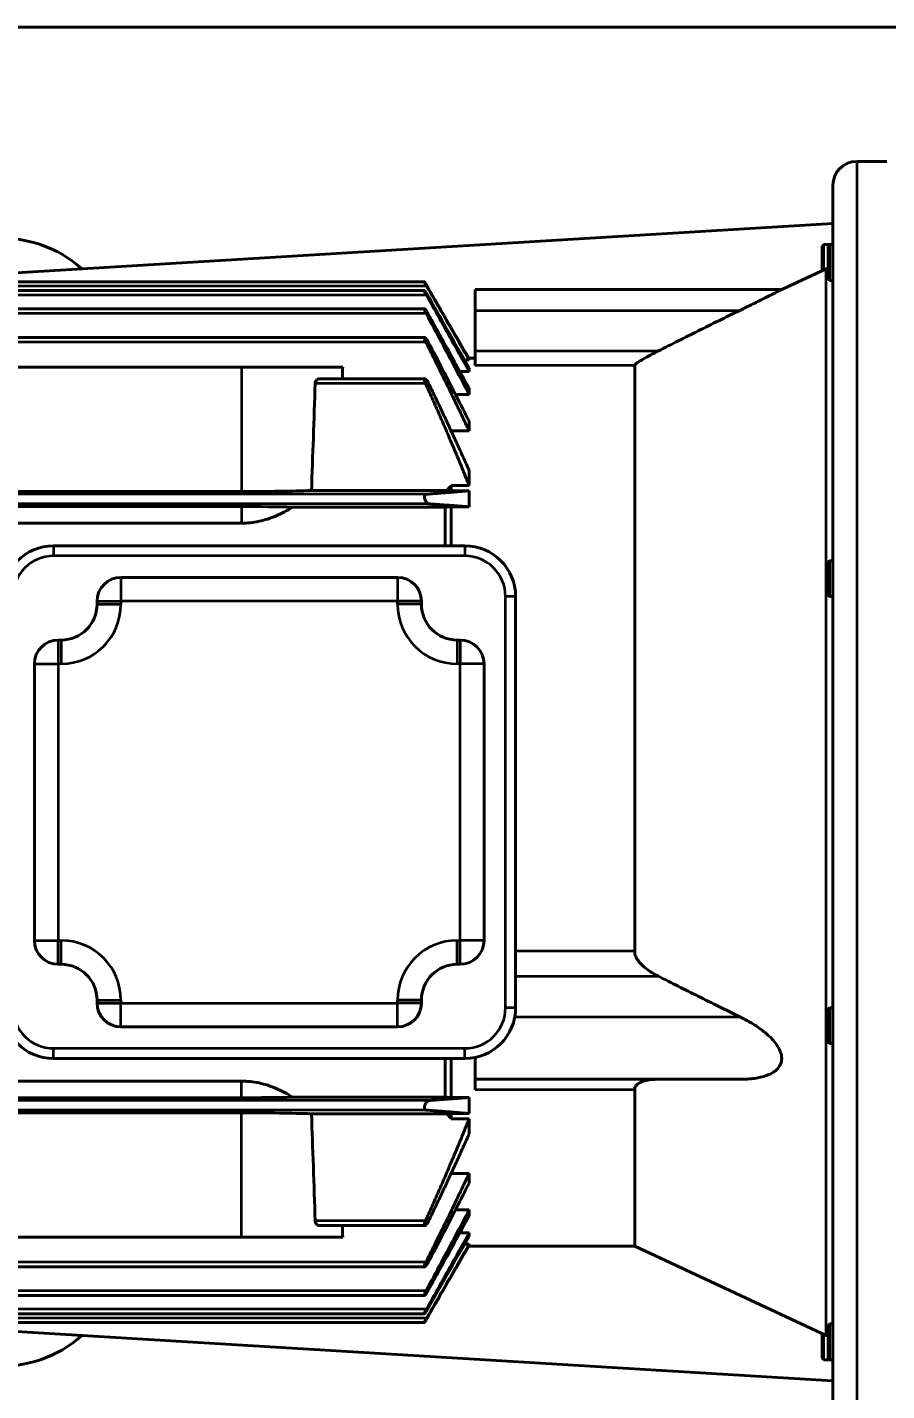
# Model space of a CAD drawing. Header units: millimetres. Extents: x 0 to 11890, y 0 to 8410.
# Drawn here: x 2586.9 to 2731.1, y 5860.9 to 6089.6 of the extents above; entities that cross this region are included whole.
import ezdxf

# ---------------------------------------------------------------- set-up
doc = ezdxf.new("R2010")
doc.units = ezdxf.units.MM
doc.header["$LTSCALE"] = 10
for name, color, linetype, lineweight in [('가시적인 것(ISO)', 3, 'Continuous', 40), ('가시적인 좁은 것(ISO)', 3, 'Continuous', 35), ('치수(ISO)', 2, 'Continuous', 25)]:
    doc.layers.add(name, color=color, linetype=linetype, lineweight=lineweight)
doc.styles.add('치수 텍스트_PSTEK_POSCO', font='isocp.shx')
doc.dimstyles.new('치수_PSTEK_POSCO', dxfattribs={"dimscale": 10, "dimtxt": 3, "dimasz": 2, "dimexe": 2, "dimexo": 2.5, "dimgap": 1, "dimtad": 1, "dimrnd": 1e-08, "dimdsep": 46, "dimtxsty": '치수 텍스트_PSTEK_POSCO', "dimcen": 0.09, "dimdle": 10, "dimclrd": 7, "dimclre": 7, "dimclrt": 2, "dimadec": 1, "dimazin": 2, "dimtfac": 1, "dimtmove": 0, "dimatfit": 3, "dimfxl": 0, "dimtolj": 1, "dimlwd": -1, "dimlwe": -1, "dimarcsym": 0})

# ---------------------------------------------------------------- blocks, each defined once
blk = doc.blocks.new('*D36')
at = {"layer": 'Defpoints', "color": 0}
for p in [(2184.83, 6147.6), (4568.33, 5027.6), (4568.33, 4750.47)]:
    blk.add_point(p, dxfattribs=at)
at = {"layer": '치수(ISO)', "color": 7}
for p, q in [((2184.83, 6097.6), (2184.83, 4710.47)), ((4568.33, 4977.6), (4568.33, 4710.47)), ((2224.83, 4750.47), (4528.33, 4750.47))]:
    blk.add_line(p, q, dxfattribs=at)
for points in [[(2224.83, 4757.14), (2224.83, 4743.8), (2184.83, 4750.47)], [(4528.33, 4757.14), (4528.33, 4743.8), (4568.33, 4750.47)]]:
    blk.add_solid(points, dxfattribs=at)
at = {"layer": '치수(ISO)', "color": 2, "insert": (3269.57, 4800.48), "char_height": 60, "attachment_point": 4, "style": '치수 텍스트_PSTEK_POSCO'}
blk.add_mtext('\\A1;2383.5', dxfattribs=at)
blk = doc.blocks.new('*D38')
at = {"layer": 'Defpoints', "color": 0}
for p in [(1765.95, 6579.6), (2998.83, 6579.6), (2543.83, 5809.6)]:
    blk.add_point(p, dxfattribs=at)
at = {"layer": '치수(ISO)', "color": 7}
for p, q in [((2948.83, 6579.6), (1725.95, 6579.6)), ((1765.95, 5849.6), (1765.95, 6539.6))]:
    blk.add_line(p, q, dxfattribs=at)
for points in [[(1759.28, 6539.6), (1772.61, 6539.6), (1765.95, 6579.6)], [(1759.28, 5849.6), (1772.61, 5849.6), (1765.95, 5809.6)]]:
    blk.add_solid(points, dxfattribs=at)
at = {"layer": '치수(ISO)', "color": 2, "insert": (1715.95, 6140.57), "char_height": 60, "attachment_point": 4, "rotation": 90, "style": '치수 텍스트_PSTEK_POSCO'}
blk.add_mtext('\\A1;770', dxfattribs=at)
blk = doc.blocks.new('*D39')
at = {"layer": 'Defpoints', "color": 0}
for p in [(2406.83, 7439.6), (1606.83, 5027.6), (4228.33, 5027.6)]:
    blk.add_point(p, dxfattribs=at)
at = {"layer": '치수(ISO)', "color": 7}
for p, q in [((2356.83, 7439.6), (1566.83, 7439.6)), ((1606.83, 7399.6), (1606.83, 5067.6)), ((4178.33, 5027.6), (1566.83, 5027.6))]:
    blk.add_line(p, q, dxfattribs=at)
for points in [[(1600.16, 7399.6), (1613.49, 7399.6), (1606.83, 7439.6)], [(1600.16, 5067.6), (1613.49, 5067.6), (1606.83, 5027.6)]]:
    blk.add_solid(points, dxfattribs=at)
at = {"layer": '치수(ISO)', "color": 2, "insert": (1556.82, 6159.03), "char_height": 60, "attachment_point": 4, "rotation": 90, "style": '치수 텍스트_PSTEK_POSCO'}
blk.add_mtext('\\A1;2412', dxfattribs=at)
blk = doc.blocks.new('*D40')
at = {"layer": 'Defpoints', "color": 0}
for p in [(1930.09, 6189.6), (2082.05, 6189.6), (3210.83, 4301.59)]:
    blk.add_point(p, dxfattribs=at)
at = {"layer": '치수(ISO)', "color": 7}
for p, q in [((2032.05, 6189.6), (1890.09, 6189.6)), ((1930.09, 4341.59), (1930.09, 6149.6)), ((3160.83, 4301.59), (1890.09, 4301.59))]:
    blk.add_line(p, q, dxfattribs=at)
for points in [[(1923.42, 6149.6), (1936.76, 6149.6), (1930.09, 6189.6)], [(1923.42, 4341.59), (1936.76, 4341.59), (1930.09, 4301.59)]]:
    blk.add_solid(points, dxfattribs=at)
at = {"layer": '치수(ISO)', "color": 2, "insert": (1880.09, 5131.59), "char_height": 60, "attachment_point": 4, "rotation": 90, "style": '치수 텍스트_PSTEK_POSCO'}
blk.add_mtext('\\A1;1888.01', dxfattribs=at)

msp = doc.modelspace()

# ---------------------------------------------------------------- linework, layer by layer
at = {"layer": '가시적인 것(ISO)'}
for p, q in [((2988.826, 6089.597), (2543.826, 6089.597)), ((2731.058, 6067.097), (2726.031, 6067.097)), ((2722.031, 6063.097), (2722.031, 5856.097)), ((2722.031, 6056.695), (2576.758, 6047.915)), ((2720.231, 6052.887), (2720.481, 6053.137)), ((2720.231, 6052.887), (2720.231, 6048.758)), ((2720.481, 6053.137), (2720.481, 6048.874)), ((2721.481, 6053.137), (2720.481, 6053.137)), ((2721.231, 6052.887), (2721.481, 6053.137)), ((2721.231, 6052.887), (2721.231, 6047.387)), ((2721.481, 6053.137), (2721.481, 6047.137)), ((2722.031, 6053.137), (2721.481, 6053.137)), ((2713.453, 6045.597), (2720.877, 6049.059)), ((2653.527, 6046.913), (2501.536, 6046.913)), ((2721.231, 6047.387), (2721.481, 6047.137)), ((2722.031, 6047.137), (2721.481, 6047.137)), ((2653.535, 6045.424), (2501.528, 6045.424)), ((2662.031, 6042.097), (2662.031, 6045.597)), ((2662.031, 6045.597), (2713.453, 6045.597)), ((2653.551, 6042.366), (2501.512, 6042.366)), ((2662.031, 6042.097), (2662.031, 6035.297)), ((2653.576, 6037.551), (2501.486, 6037.551)), ((2662.031, 6035.297), (2662.031, 6032.879)), ((2622.831, 6032.597), (2532.231, 6032.597)), ((2639.824, 6032.597), (2622.831, 6032.597)), ((2661.031, 6033.779), (2660.258, 6033.779)), ((2662.031, 6034.097), (2660.955, 6034.097)), ((2661.031, 6033.966), (2661.031, 6033.779)), ((2661.031, 6032.419), (2661.031, 6031.841)), ((2688.791, 6032.879), (2688.791, 5934.576)), ((2653.613, 6030.619), (2635.919, 6030.619)), ((2661.031, 6031.841), (2659.494, 6031.841)), ((2661.031, 6027.997), (2658.743, 6027.997)), ((2661.031, 6029.028), (2661.031, 6027.997)), ((2661.031, 6023.506), (2661.031, 6021.886)), ((2661.031, 6021.886), (2658.031, 6021.886)), ((2658.031, 6021.886), (2658.031, 6021.841)), ((2661.031, 6015.239), (2661.031, 6012.704)), ((2532.231, 6011.709), (2622.831, 6011.709)), ((2657.273, 6011.874), (2634.59, 6011.874)), ((2661.031, 6012.704), (2658.031, 6012.704)), ((2658.031, 6012.704), (2658.031, 6011.845)), ((2661.031, 6011.845), (2658.031, 6011.845)), ((2661.031, 6011.845), (2661.031, 6009.137)), ((2532.231, 6009.185), (2622.831, 6009.185)), ((2661.031, 6009.137), (2658.031, 6009.137)), ((2658.031, 6009.137), (2658.031, 6002.597)), ((2657.031, 6009.103), (2631.431, 6009.103)), ((2657.031, 6009.103), (2657.031, 6002.597)), ((2622.831, 6006.395), (2532.231, 6006.395)), ((2660.331, 6002.597), (2591.331, 6002.597)), ((2721.231, 5999.85), (2721.481, 6000.1)), ((2721.481, 6000.1), (2721.481, 5994.1)), ((2722.031, 6000.1), (2721.481, 6000.1)), ((2721.231, 5999.85), (2721.231, 5994.35)), ((2649.031, 5997.297), (2602.631, 5997.297)), ((2598.631, 5993.297), (2598.631, 5992.797)), ((2653.031, 5992.797), (2653.031, 5993.297)), ((2668.831, 5925.097), (2668.831, 5994.097)), ((2721.231, 5994.35), (2721.481, 5994.1)), ((2722.031, 5994.1), (2721.481, 5994.1)), ((2592.631, 5986.797), (2592.131, 5986.797)), ((2659.531, 5986.797), (2659.031, 5986.797)), ((2588.131, 5982.797), (2588.131, 5936.397)), ((2663.531, 5936.397), (2663.531, 5982.797)), ((2592.131, 5932.397), (2592.631, 5932.397)), ((2659.031, 5932.397), (2659.531, 5932.397)), ((2598.631, 5926.397), (2598.631, 5925.897)), ((2653.031, 5925.897), (2653.031, 5926.397)), ((2721.231, 5924.844), (2721.481, 5925.094)), ((2721.231, 5924.844), (2721.231, 5919.344)), ((2721.481, 5925.094), (2721.481, 5919.094)), ((2722.031, 5925.094), (2721.481, 5925.094)), ((2602.631, 5921.897), (2649.031, 5921.897)), ((2721.231, 5919.344), (2721.481, 5919.094)), ((2722.031, 5919.094), (2721.481, 5919.094)), ((2591.331, 5916.597), (2660.331, 5916.597)), ((2657.031, 5916.597), (2657.031, 5910.091)), ((2658.031, 5910.057), (2658.031, 5916.597)), ((2662.031, 5913.097), (2662.031, 5916.769)), ((2662.031, 5913.097), (2662.031, 5911.336)), ((2662.031, 5913.097), (2706.425, 5913.097)), ((2622.831, 5912.799), (2532.231, 5912.799)), ((2688.791, 5885.097), (2688.791, 5911.336)), ((2622.831, 5910.009), (2532.231, 5910.009)), ((2657.031, 5910.091), (2631.431, 5910.091)), ((2661.031, 5910.057), (2658.031, 5910.057)), ((2661.031, 5910.057), (2661.031, 5907.349)), ((2622.831, 5907.485), (2532.231, 5907.485)), ((2657.273, 5907.32), (2634.59, 5907.32)), ((2661.031, 5907.349), (2658.031, 5907.349)), ((2658.031, 5906.49), (2658.031, 5907.349)), ((2661.031, 5906.49), (2658.031, 5906.49)), ((2661.031, 5906.49), (2661.031, 5903.955)), ((2658.031, 5897.308), (2658.031, 5897.353)), ((2661.031, 5897.308), (2658.031, 5897.308)), ((2661.031, 5897.308), (2661.031, 5895.688)), ((2661.031, 5891.197), (2658.743, 5891.197)), ((2661.031, 5891.197), (2661.031, 5890.166)), ((2635.919, 5888.575), (2653.613, 5888.575)), ((2622.831, 5886.597), (2532.231, 5886.597)), ((2622.831, 5886.597), (2639.824, 5886.597)), ((2661.031, 5887.354), (2659.494, 5887.354)), ((2661.031, 5887.354), (2661.031, 5886.775)), ((2661.031, 5885.416), (2660.258, 5885.416)), ((2688.791, 5885.097), (2660.955, 5885.097)), ((2661.031, 5885.416), (2661.031, 5885.229)), ((2688.791, 5885.097), (2720.877, 5870.136)), ((2501.486, 5881.643), (2653.576, 5881.643)), ((2501.512, 5876.829), (2653.551, 5876.829)), ((2501.528, 5873.77), (2653.535, 5873.77)), ((2501.536, 5872.281), (2653.527, 5872.281)), ((2721.231, 5871.807), (2721.481, 5872.057)), ((2721.481, 5872.057), (2721.481, 5866.057)), ((2722.031, 5872.057), (2721.481, 5872.057)), ((2576.758, 5871.28), (2722.031, 5862.499)), ((2720.231, 5870.436), (2720.231, 5866.307)), ((2720.481, 5870.32), (2720.481, 5866.057)), ((2721.231, 5871.807), (2721.231, 5866.307)), ((2720.231, 5866.307), (2720.481, 5866.057)), ((2721.481, 5866.057), (2720.481, 5866.057)), ((2721.231, 5866.307), (2721.481, 5866.057)), ((2722.031, 5866.057), (2721.481, 5866.057))]:
    msp.add_line(p, q, dxfattribs=at)
for centre, radius, start, end in [((2726.031, 6063.097), 4, 90, 180), ((2582.731, 6034.197), 20, 48.09844, 140.52174), ((2720.031, 6050.871), 2, 295, 306.8699), ((2591.331, 5994.097), 8.5, 90, 180), ((2660.331, 5994.097), 8.5, 0, 90), ((2602.631, 5993.297), 4, 90, 180), ((2649.031, 5993.297), 4, 0, 90), ((2592.631, 5992.797), 6, 270, 0), ((2659.031, 5992.797), 6, 180, 270), ((2592.131, 5982.797), 4, 90, 180), ((2659.531, 5982.797), 4, 0, 90), ((2592.131, 5936.397), 4, 180, 270), ((2659.531, 5936.397), 4, 270, 0), ((2592.631, 5926.397), 6, 0, 90), ((2659.031, 5926.397), 6, 90, 180), ((2591.331, 5925.097), 8.5, 180, 270), ((2602.631, 5925.897), 4, 180, 270), ((2649.031, 5925.897), 4, 270, 0), ((2660.331, 5925.097), 8.5, 270, 0), ((2582.731, 5884.997), 20, 219.47826, 311.90156), ((2720.031, 5868.323), 2, 53.1301, 65)]:
    msp.add_arc(centre, radius, start, end, dxfattribs=at)
for centre, major_axis, ratio, start_param, end_param in [((2622.746, 6046.89), (-0.004, 488.042), 0.0350082, 4.6790439, 4.6830982), ((2622.831, 6363.446), (0, -486.816), 0.0349208, 0.7638403, 0.8158282), ((3017.177, 5631.157), (530.887, 0), 0.9993908, 2.3137962, 2.3138336), ((2622.831, 6012.303), (17, 0), 0.0349208, 4.712389, 5.4762293), ((2849.981, 5836.74), (260.472, 0), 0.9993908, 2.3993146, 2.4036333), ((2849.981, 6017.99), (-260.472, 0), 0.0348995, 0.7379591, 0.7422778), ((2622.831, 6008.591), (17, 0), 0.0349208, 1.0404102, 1.5707963), ((2933.664, 5999.266), (-394.941, 0), 0.0348995, 5.4848638, 5.4884054), ((2622.831, 5910.603), (17, 0), 0.0349208, 4.712389, 5.2427751), ((2933.664, 5919.928), (394.94, 0), 0.0348995, 3.9363726, 3.9399142), ((2622.831, 5906.891), (17, 0), 0.0349208, 0.806956, 1.5707963), ((2622.831, 5555.748), (0, -486.816), 0.0349208, 2.3257644, 2.3777524), ((2849.981, 5901.204), (260.472, 0), 0.0348995, 2.3993148, 2.4036335), ((2849.981, 6082.454), (-260.472, 0), 0.9993908, 0.7379594, 0.7422781), ((3017.177, 6288.038), (-530.888, 0.001), 0.9993908, 0.8277603, 0.8277977), ((2622.746, 5872.304), (0.004, 488.042), 0.0350082, 4.7416797, 4.7457341)]:
    msp.add_ellipse(centre, major_axis=major_axis, ratio=ratio, start_param=start_param, end_param=end_param, dxfattribs=at)
for points, knots in [([(2653.939, 6046.141), (2653.898, 6046.213), (2653.855, 6046.288), (2653.758, 6046.462), (2653.704, 6046.558), (2653.622, 6046.711), (2653.586, 6046.779), (2653.538, 6046.875), (2653.526, 6046.904), (2653.526, 6046.918), (2653.538, 6046.903), (2653.586, 6046.832), (2653.622, 6046.776), (2653.704, 6046.642), (2653.758, 6046.554), (2653.872, 6046.36), (2653.933, 6046.256), (2653.993, 6046.152), (2653.996, 6046.146), (2654, 6046.141)], [0.00989987, 0.00989987, 0.00989987, 0.00989987, 0.03406854, 0.03406854, 0.06813707, 0.06813707, 0.09948484, 0.09948484, 0.1308326, 0.1308326, 0.16218037, 0.16218037, 0.19352813, 0.19352813, 0.22759667, 0.22759667, 0.26166521, 0.26166521, 0.26360443, 0.26360443, 0.26360443, 0.26360443]), ([(2653.88, 6044.652), (2653.858, 6044.691), (2653.836, 6044.73), (2653.758, 6044.875), (2653.704, 6044.977), (2653.622, 6045.146), (2653.586, 6045.224), (2653.538, 6045.345), (2653.526, 6045.388), (2653.526, 6045.429), (2653.538, 6045.429), (2653.586, 6045.385), (2653.622, 6045.341), (2653.704, 6045.229), (2653.758, 6045.15), (2653.872, 6044.97), (2653.933, 6044.87), (2654.013, 6044.734), (2654.036, 6044.694), (2654.06, 6044.652)], [0.02141694, 0.02141694, 0.02141694, 0.02141694, 0.03406854, 0.03406854, 0.06813707, 0.06813707, 0.09948484, 0.09948484, 0.1308326, 0.1308326, 0.16218037, 0.16218037, 0.19352813, 0.19352813, 0.22759667, 0.22759667, 0.26166521, 0.26166521, 0.27540482, 0.27540482, 0.27540482, 0.27540482]), ([(2713.453, 6045.597), (2713.42, 6045.58), (2713.37, 6045.555), (2713.054, 6045.394), (2712.823, 6045.278), (2712.133, 6044.929), (2711.545, 6044.633), (2710.262, 6043.991), (2709.567, 6043.645), (2708.133, 6042.935), (2707.295, 6042.522), (2706.425, 6042.097)], [1.9156769, 1.9156769, 1.9156769, 1.9156769, 2.0442177, 2.0442177, 2.1727585, 2.1727585, 2.4079378, 2.4079378, 2.6431171, 2.6431171, 2.9260696, 2.9260696, 2.9260696, 2.9260696]), ([(2653.82, 6041.593), (2653.818, 6041.597), (2653.817, 6041.6), (2653.758, 6041.71), (2653.704, 6041.818), (2653.622, 6042), (2653.586, 6042.087), (2653.538, 6042.231), (2653.526, 6042.288), (2653.526, 6042.356), (2653.538, 6042.371), (2653.586, 6042.356), (2653.622, 6042.326), (2653.704, 6042.237), (2653.758, 6042.169), (2653.872, 6042.007), (2653.933, 6041.912), (2654.032, 6041.749), (2654.077, 6041.672), (2654.121, 6041.593)], [0.03298715, 0.03298715, 0.03298715, 0.03298715, 0.03406854, 0.03406854, 0.06813707, 0.06813707, 0.09948484, 0.09948484, 0.1308326, 0.1308326, 0.16218037, 0.16218037, 0.19352813, 0.19352813, 0.22759667, 0.22759667, 0.26166521, 0.26166521, 0.28714816, 0.28714816, 0.28714816, 0.28714816]), ([(2692.772, 6035.297), (2694.95, 6036.406), (2697.177, 6037.527), (2699.453, 6038.66), (2701.728, 6039.793), (2704.052, 6040.939), (2706.425, 6042.097)], [0, 0, 0, 0, 0.5, 0.5, 0.5, 1, 1, 1, 1]), ([(2653.761, 6036.779), (2653.724, 6036.852), (2653.691, 6036.924), (2653.622, 6037.085), (2653.586, 6037.18), (2653.538, 6037.346), (2653.526, 6037.415), (2653.526, 6037.51), (2653.538, 6037.541), (2653.586, 6037.556), (2653.622, 6037.541), (2653.704, 6037.478), (2653.758, 6037.424), (2653.872, 6037.283), (2653.933, 6037.197), (2654.048, 6037.019), (2654.11, 6036.913), (2654.173, 6036.796), (2654.178, 6036.787), (2654.182, 6036.779)], [0.04499114, 0.04499114, 0.04499114, 0.04499114, 0.06813707, 0.06813707, 0.09948484, 0.09948484, 0.1308326, 0.1308326, 0.16218037, 0.16218037, 0.19352813, 0.19352813, 0.22759667, 0.22759667, 0.26166521, 0.26166521, 0.29654976, 0.29654976, 0.29924414, 0.29924414, 0.29924414, 0.29924414]), ([(2688.791, 6032.879), (2688.791, 6032.934), (2688.855, 6033.013), (2689.073, 6033.205), (2689.229, 6033.318), (2689.785, 6033.686), (2690.278, 6033.97), (2691.353, 6034.564), (2692.008, 6034.908), (2692.721, 6035.271), (2692.746, 6035.284), (2692.772, 6035.297)], [3.97542753, 3.97542753, 3.97542753, 3.97542753, 4.06688489, 4.06688489, 4.15834225, 4.15834225, 4.34125698, 4.34125698, 4.56898984, 4.56898984, 4.57740046, 4.57740046, 4.57740046, 4.57740046]), ([(2635.212, 6029.847), (2635.215, 6029.938), (2635.234, 6030.031), (2635.299, 6030.207), (2635.348, 6030.289), (2635.47, 6030.439), (2635.557, 6030.508), (2635.738, 6030.598), (2635.832, 6030.619), (2635.919, 6030.619)], [-0.55453662, -0.55453662, -0.55453662, -0.55453662, -0.52733861, -0.52733861, -0.49735632, -0.49735632, -0.45673454, -0.45673454, -0.41611277, -0.41611277, -0.41611277, -0.41611277]), ([(2653.703, 6029.847), (2653.688, 6029.879), (2653.674, 6029.911), (2653.622, 6030.038), (2653.586, 6030.14), (2653.538, 6030.324), (2653.526, 6030.406), (2653.526, 6030.529), (2653.538, 6030.575), (2653.586, 6030.623), (2653.622, 6030.624), (2653.704, 6030.592), (2653.758, 6030.552), (2653.872, 6030.438), (2653.933, 6030.363), (2654.048, 6030.2), (2654.11, 6030.101), (2654.195, 6029.946), (2654.22, 6029.897), (2654.244, 6029.847)], [0.05793857, 0.05793857, 0.05793857, 0.05793857, 0.06813707, 0.06813707, 0.09948484, 0.09948484, 0.1308326, 0.1308326, 0.16218037, 0.16218037, 0.19352813, 0.19352813, 0.22759667, 0.22759667, 0.26166521, 0.26166521, 0.29654976, 0.29654976, 0.31218228, 0.31218228, 0.31218228, 0.31218228]), ([(2653.703, 6011.247), (2653.688, 6011.245), (2653.674, 6011.242), (2653.622, 6011.223), (2653.586, 6011.188), (2653.538, 6011.077), (2653.526, 6011.001), (2653.526, 6010.832), (2653.538, 6010.73), (2653.586, 6010.52), (2653.622, 6010.413), (2653.704, 6010.213), (2653.758, 6010.109), (2653.872, 6009.929), (2653.933, 6009.852), (2654.048, 6009.737), (2654.11, 6009.69), (2654.195, 6009.656), (2654.22, 6009.649), (2654.244, 6009.648)], [-0.462256, -0.462256, -0.462256, -0.462256, -0.4520575, -0.4520575, -0.42070973, -0.42070973, -0.38936197, -0.38936197, -0.3580142, -0.3580142, -0.32666644, -0.32666644, -0.2925979, -0.2925979, -0.25852936, -0.25852936, -0.22364481, -0.22364481, -0.20801229, -0.20801229, -0.20801229, -0.20801229]), ([(2622.831, 6006.395), (2623.821, 6006.395), (2624.823, 6006.503), (2626.784, 6006.922), (2627.742, 6007.233), (2629.643, 6008.04), (2630.575, 6008.551), (2631.431, 6009.103)], [2.75083485, 2.75083485, 2.75083485, 2.75083485, 3.04773806, 3.04773806, 3.34464126, 3.34464126, 3.66850212, 3.66850212, 3.66850212, 3.66850212]), ([(2692.772, 5930.397), (2692.746, 5930.41), (2692.721, 5930.423), (2692.008, 5930.79), (2691.353, 5931.185), (2690.278, 5932.005), (2689.785, 5932.451), (2689.229, 5933.201), (2689.073, 5933.464), (2688.855, 5934.008), (2688.791, 5934.289), (2688.791, 5934.576)], [3.3734546, 3.3734546, 3.3734546, 3.3734546, 3.38186522, 3.38186522, 3.60959809, 3.60959809, 3.79251281, 3.79251281, 3.88397017, 3.88397017, 3.97542753, 3.97542753, 3.97542753, 3.97542753]), ([(2706.425, 5923.597), (2707.295, 5923.172), (2708.133, 5922.708), (2709.567, 5921.79), (2710.262, 5921.294), (2711.545, 5920.187), (2712.133, 5919.575), (2712.823, 5918.592), (2713.054, 5918.194), (2713.37, 5917.382), (2713.453, 5916.968), (2713.453, 5916.226), (2713.37, 5915.855), (2713.054, 5915.203), (2712.823, 5914.921), (2712.133, 5914.287), (2711.545, 5913.971), (2710.262, 5913.506), (2709.567, 5913.356), (2708.133, 5913.149), (2707.295, 5913.097), (2706.425, 5913.097)], [0.9052842, 0.9052842, 0.9052842, 0.9052842, 1.1882368, 1.1882368, 1.423416, 1.423416, 1.6585953, 1.6585953, 1.7871361, 1.7871361, 1.9156769, 1.9156769, 2.0442177, 2.0442177, 2.1727585, 2.1727585, 2.4079378, 2.4079378, 2.6431171, 2.6431171, 2.9260696, 2.9260696, 2.9260696, 2.9260696]), ([(2688.791, 5911.336), (2688.791, 5911.568), (2688.855, 5911.77), (2689.073, 5912.123), (2689.229, 5912.273), (2689.785, 5912.655), (2690.278, 5912.816), (2691.353, 5913.042), (2692.008, 5913.093), (2692.721, 5913.097), (2692.746, 5913.097), (2692.772, 5913.097)], [3.97542754, 3.97542754, 3.97542754, 3.97542754, 4.0668849, 4.0668849, 4.15834226, 4.15834226, 4.34125698, 4.34125698, 4.56898984, 4.56898984, 4.57740046, 4.57740046, 4.57740046, 4.57740046]), ([(2631.431, 5910.091), (2630.575, 5910.643), (2629.643, 5911.154), (2627.742, 5911.961), (2626.784, 5912.272), (2624.823, 5912.691), (2623.821, 5912.799), (2622.831, 5912.799)], [1.8331675, 1.8331675, 1.8331675, 1.8331675, 2.15702838, 2.15702838, 2.45393157, 2.45393157, 2.75083477, 2.75083477, 2.75083477, 2.75083477]), ([(2653.703, 5907.948), (2653.688, 5907.949), (2653.674, 5907.952), (2653.622, 5907.971), (2653.586, 5908.006), (2653.538, 5908.117), (2653.526, 5908.193), (2653.526, 5908.363), (2653.538, 5908.464), (2653.586, 5908.674), (2653.622, 5908.782), (2653.704, 5908.981), (2653.758, 5909.085), (2653.872, 5909.265), (2653.933, 5909.342), (2654.048, 5909.458), (2654.11, 5909.504), (2654.195, 5909.539), (2654.22, 5909.545), (2654.244, 5909.547)], [0.05793857, 0.05793857, 0.05793857, 0.05793857, 0.06813707, 0.06813707, 0.09948484, 0.09948484, 0.1308326, 0.1308326, 0.16218037, 0.16218037, 0.19352813, 0.19352813, 0.22759667, 0.22759667, 0.26166521, 0.26166521, 0.29654976, 0.29654976, 0.31218228, 0.31218228, 0.31218228, 0.31218228]), ([(2635.919, 5888.575), (2635.832, 5888.575), (2635.738, 5888.596), (2635.557, 5888.687), (2635.47, 5888.755), (2635.348, 5888.905), (2635.299, 5888.987), (2635.234, 5889.163), (2635.215, 5889.256), (2635.212, 5889.347)], [-0.14120814, -0.14120814, -0.14120814, -0.14120814, -0.10058637, -0.10058637, -0.0599646, -0.0599646, -0.0299823, -0.0299823, -0.00278429, -0.00278429, -0.00278429, -0.00278429]), ([(2653.703, 5889.347), (2653.688, 5889.315), (2653.674, 5889.283), (2653.622, 5889.156), (2653.586, 5889.054), (2653.538, 5888.87), (2653.526, 5888.788), (2653.526, 5888.666), (2653.538, 5888.619), (2653.586, 5888.571), (2653.622, 5888.57), (2653.704, 5888.603), (2653.758, 5888.642), (2653.872, 5888.756), (2653.933, 5888.831), (2654.048, 5888.994), (2654.11, 5889.094), (2654.195, 5889.248), (2654.22, 5889.298), (2654.244, 5889.347)], [-0.462256, -0.462256, -0.462256, -0.462256, -0.4520575, -0.4520575, -0.42070973, -0.42070973, -0.38936197, -0.38936197, -0.3580142, -0.3580142, -0.32666644, -0.32666644, -0.2925979, -0.2925979, -0.25852936, -0.25852936, -0.22364481, -0.22364481, -0.20801229, -0.20801229, -0.20801229, -0.20801229]), ([(2653.761, 5882.415), (2653.724, 5882.342), (2653.691, 5882.27), (2653.622, 5882.109), (2653.586, 5882.014), (2653.538, 5881.849), (2653.526, 5881.779), (2653.526, 5881.684), (2653.538, 5881.653), (2653.586, 5881.638), (2653.622, 5881.653), (2653.704, 5881.716), (2653.758, 5881.77), (2653.872, 5881.911), (2653.933, 5881.997), (2654.048, 5882.175), (2654.11, 5882.281), (2654.173, 5882.399), (2654.178, 5882.407), (2654.182, 5882.415)], [-0.47520343, -0.47520343, -0.47520343, -0.47520343, -0.4520575, -0.4520575, -0.42070973, -0.42070973, -0.38936197, -0.38936197, -0.3580142, -0.3580142, -0.32666644, -0.32666644, -0.2925979, -0.2925979, -0.25852936, -0.25852936, -0.22364481, -0.22364481, -0.22095043, -0.22095043, -0.22095043, -0.22095043]), ([(2653.82, 5877.601), (2653.818, 5877.597), (2653.817, 5877.594), (2653.758, 5877.484), (2653.704, 5877.376), (2653.622, 5877.194), (2653.586, 5877.107), (2653.538, 5876.963), (2653.526, 5876.906), (2653.526, 5876.838), (2653.538, 5876.823), (2653.586, 5876.838), (2653.622, 5876.868), (2653.704, 5876.958), (2653.758, 5877.025), (2653.872, 5877.187), (2653.933, 5877.282), (2654.032, 5877.445), (2654.077, 5877.522), (2654.121, 5877.601)], [-0.48720742, -0.48720742, -0.48720742, -0.48720742, -0.48612603, -0.48612603, -0.4520575, -0.4520575, -0.42070973, -0.42070973, -0.38936197, -0.38936197, -0.3580142, -0.3580142, -0.32666644, -0.32666644, -0.2925979, -0.2925979, -0.25852936, -0.25852936, -0.23304641, -0.23304641, -0.23304641, -0.23304641]), ([(2653.88, 5874.542), (2653.858, 5874.503), (2653.836, 5874.464), (2653.758, 5874.32), (2653.704, 5874.217), (2653.622, 5874.048), (2653.586, 5873.97), (2653.538, 5873.849), (2653.526, 5873.806), (2653.526, 5873.765), (2653.538, 5873.765), (2653.586, 5873.809), (2653.622, 5873.853), (2653.704, 5873.966), (2653.758, 5874.044), (2653.872, 5874.224), (2653.933, 5874.324), (2654.013, 5874.46), (2654.036, 5874.501), (2654.06, 5874.542)], [-0.49877763, -0.49877763, -0.49877763, -0.49877763, -0.48612603, -0.48612603, -0.4520575, -0.4520575, -0.42070973, -0.42070973, -0.38936197, -0.38936197, -0.3580142, -0.3580142, -0.32666644, -0.32666644, -0.2925979, -0.2925979, -0.25852936, -0.25852936, -0.24478975, -0.24478975, -0.24478975, -0.24478975]), ([(2653.939, 5873.053), (2653.898, 5872.981), (2653.855, 5872.906), (2653.758, 5872.732), (2653.704, 5872.636), (2653.622, 5872.484), (2653.586, 5872.416), (2653.538, 5872.319), (2653.526, 5872.29), (2653.526, 5872.276), (2653.538, 5872.291), (2653.586, 5872.362), (2653.622, 5872.418), (2653.704, 5872.552), (2653.758, 5872.641), (2653.872, 5872.834), (2653.933, 5872.938), (2653.993, 5873.042), (2653.996, 5873.048), (2654, 5873.053)], [-0.5102947, -0.5102947, -0.5102947, -0.5102947, -0.48612603, -0.48612603, -0.4520575, -0.4520575, -0.42070973, -0.42070973, -0.38936197, -0.38936197, -0.3580142, -0.3580142, -0.32666644, -0.32666644, -0.2925979, -0.2925979, -0.25852936, -0.25852936, -0.25659014, -0.25659014, -0.25659014, -0.25659014])]:
    msp.add_open_spline(points, degree=3, knots=knots, dxfattribs=at)
for points in [[(2661.031, 6033.779), (2660.268, 6035.11), (2658.725, 6037.802), (2656.361, 6041.922), (2654.752, 6044.725), (2653.939, 6046.141)], [(2661.031, 6033.966), (2660.261, 6035.3), (2658.712, 6037.981), (2656.368, 6042.04), (2654.791, 6044.77), (2654, 6046.141)], [(2661.031, 6031.841), (2660.277, 6033.2), (2658.741, 6035.961), (2656.358, 6040.231), (2654.715, 6043.164), (2653.88, 6044.652)], [(2661.031, 6032.419), (2660.286, 6033.73), (2658.775, 6036.385), (2656.451, 6040.463), (2654.863, 6043.245), (2654.06, 6044.652)], [(2661.031, 6027.997), (2660.29, 6029.417), (2658.768, 6032.316), (2656.365, 6036.846), (2654.682, 6039.991), (2653.82, 6041.593)], [(2661.031, 6029.028), (2660.307, 6030.356), (2658.829, 6033.058), (2656.526, 6037.245), (2654.932, 6040.129), (2654.121, 6041.593)], [(2661.031, 6023.506), (2660.333, 6024.888), (2658.894, 6027.713), (2656.612, 6032.135), (2655.006, 6035.21), (2654.182, 6036.779)], [(2706.425, 5923.597), (2704.054, 5924.754), (2699.409, 5927.044), (2694.952, 5929.287), (2692.772, 5930.397)], [(2654.182, 5882.415), (2655.004, 5883.981), (2656.608, 5887.052), (2658.89, 5891.474), (2660.331, 5894.303), (2661.031, 5895.688)], [(2653.82, 5877.601), (2654.68, 5879.201), (2656.361, 5882.341), (2658.764, 5886.871), (2660.289, 5889.775), (2661.031, 5891.197)], [(2654.121, 5877.601), (2654.931, 5879.063), (2656.523, 5881.944), (2658.826, 5886.131), (2660.306, 5888.836), (2661.031, 5890.166)], [(2653.88, 5874.542), (2654.713, 5876.028), (2656.355, 5878.958), (2658.739, 5883.228), (2660.276, 5885.992), (2661.031, 5887.354)], [(2654.06, 5874.542), (2654.863, 5875.948), (2656.449, 5878.728), (2658.773, 5882.806), (2660.285, 5885.462), (2661.031, 5886.775)], [(2653.939, 5873.053), (2654.751, 5874.468), (2656.36, 5877.269), (2658.724, 5881.39), (2660.268, 5884.083), (2661.031, 5885.416)], [(2654, 5873.053), (2654.791, 5874.424), (2656.367, 5877.153), (2658.711, 5881.212), (2660.26, 5883.894), (2661.031, 5885.229)]]:
    msp.add_open_spline(points, degree=3, dxfattribs=at)
for points, weights in [([(2661.031, 6021.886), (2657.793, 6028.752), (2653.761, 6036.779)], [1.01159176693, 1.0494800125, 1.07952827471]), ([(2661.031, 6012.704), (2657.892, 6020.603), (2653.703, 6029.847)], [1.00525853038, 1.02072579438, 1.02476688113]), ([(2661.031, 6015.239), (2658.021, 6022.009), (2654.244, 6029.847)], [1.00418140071, 1.01598944493, 1.01943733833]), ([(2653.703, 6011.247), (2657.892, 6011.569), (2661.031, 6011.845)], [1.09513315412, 1.0599757032, 1.01440075239]), ([(2654.244, 6009.648), (2658.021, 6009.374), (2661.031, 6009.137)], [1.08063080095, 1.05035980542, 1.01249564369]), ([(2661.031, 5910.057), (2658.021, 5909.82), (2654.244, 5909.547)], [1.01249564369, 1.05035980542, 1.08063080095]), ([(2661.031, 5907.349), (2657.892, 5907.625), (2653.703, 5907.948)], [1.01440075239, 1.0599757032, 1.09513315412]), ([(2653.703, 5889.347), (2657.892, 5898.591), (2661.031, 5906.49)], [1.02476688712, 1.02072579778, 1.00525853119]), ([(2654.244, 5889.347), (2658.021, 5897.185), (2661.031, 5903.955)], [1.01943733833, 1.01598944493, 1.00418140071]), ([(2653.761, 5882.415), (2657.793, 5890.442), (2661.031, 5897.308)], [1.07952827471, 1.0494800125, 1.01159176693])]:
    msp.add_rational_spline(points, weights, degree=2, dxfattribs=at)
at = {"layer": '가시적인 좁은 것(ISO)'}
for p, q in [((2726.031, 6067.097), (2726.031, 5852.097)), ((2720.877, 5870.136), (2720.877, 6049.059)), ((2653.939, 6046.141), (2501.123, 6046.141)), ((2653.88, 6044.652), (2501.183, 6044.652)), ((2653.82, 6041.593), (2501.242, 6041.593)), ((2662.031, 6042.097), (2706.425, 6042.097)), ((2653.761, 6036.779), (2501.302, 6036.779)), ((2662.031, 6035.297), (2692.772, 6035.297)), ((2622.831, 6032.597), (2622.831, 6011.709)), ((2688.791, 6032.879), (2662.031, 6032.879)), ((2653.703, 6029.847), (2635.212, 6029.847)), ((2654.244, 6009.648), (2500.819, 6009.648)), ((2653.703, 6011.247), (2501.36, 6011.247)), ((2622.831, 6009.185), (2622.831, 6006.395)), ((2591.331, 6002.597), (2591.331, 6000.897)), ((2660.331, 6002.597), (2660.331, 6000.897)), ((2660.331, 6000.897), (2591.331, 6000.897)), ((2602.631, 5997.297), (2602.631, 5993.297)), ((2649.031, 5997.297), (2649.031, 5993.297)), ((2598.631, 5993.297), (2602.631, 5993.297)), ((2649.031, 5993.297), (2602.631, 5993.297)), ((2602.631, 5993.297), (2602.631, 5992.797)), ((2649.031, 5992.797), (2649.031, 5993.297)), ((2653.031, 5993.297), (2649.031, 5993.297)), ((2667.131, 5925.097), (2667.131, 5994.097)), ((2668.831, 5994.097), (2667.131, 5994.097)), ((2598.631, 5992.797), (2602.631, 5992.797)), ((2653.031, 5992.797), (2649.031, 5992.797)), ((2592.131, 5986.797), (2592.131, 5982.797)), ((2592.631, 5986.797), (2592.631, 5982.797)), ((2659.031, 5986.797), (2659.031, 5982.797)), ((2659.531, 5986.797), (2659.531, 5982.797)), ((2588.131, 5982.797), (2592.131, 5982.797)), ((2592.631, 5982.797), (2592.131, 5982.797)), ((2592.131, 5982.797), (2592.131, 5936.397)), ((2659.531, 5982.797), (2659.031, 5982.797)), ((2659.531, 5936.397), (2659.531, 5982.797)), ((2663.531, 5982.797), (2659.531, 5982.797)), ((2588.131, 5936.397), (2592.131, 5936.397)), ((2592.131, 5936.397), (2592.631, 5936.397)), ((2592.131, 5932.397), (2592.131, 5936.397)), ((2592.631, 5932.397), (2592.631, 5936.397)), ((2659.031, 5936.397), (2659.531, 5936.397)), ((2659.031, 5932.397), (2659.031, 5936.397)), ((2663.531, 5936.397), (2659.531, 5936.397)), ((2659.531, 5932.397), (2659.531, 5936.397)), ((2688.791, 5934.576), (2668.831, 5934.576)), ((2668.831, 5930.397), (2692.772, 5930.397)), ((2598.631, 5926.397), (2602.631, 5926.397)), ((2598.631, 5925.897), (2602.631, 5925.897)), ((2602.631, 5926.397), (2602.631, 5925.897)), ((2602.631, 5925.897), (2649.031, 5925.897)), ((2602.631, 5921.897), (2602.631, 5925.897)), ((2649.031, 5925.897), (2649.031, 5926.397)), ((2653.031, 5926.397), (2649.031, 5926.397)), ((2653.031, 5925.897), (2649.031, 5925.897)), ((2649.031, 5921.897), (2649.031, 5925.897)), ((2668.831, 5925.097), (2667.131, 5925.097)), ((2668.698, 5923.597), (2706.425, 5923.597)), ((2591.331, 5918.297), (2660.331, 5918.297)), ((2591.331, 5916.597), (2591.331, 5918.297)), ((2660.331, 5916.597), (2660.331, 5918.297)), ((2622.831, 5910.009), (2622.831, 5912.799)), ((2688.791, 5911.336), (2662.031, 5911.336)), ((2654.244, 5909.547), (2500.819, 5909.547)), ((2653.703, 5907.948), (2501.36, 5907.948)), ((2622.831, 5886.597), (2622.831, 5907.485)), ((2653.703, 5889.347), (2635.212, 5889.347)), ((2653.761, 5882.415), (2501.302, 5882.415)), ((2653.82, 5877.601), (2501.242, 5877.601)), ((2653.88, 5874.542), (2501.183, 5874.542)), ((2653.939, 5873.053), (2501.123, 5873.053))]:
    msp.add_line(p, q, dxfattribs=at)
for centre, radius, start, end in [((2591.331, 5994.097), 6.8, 90, 180), ((2660.331, 5994.097), 6.8, 0, 90), ((2592.631, 5992.797), 10, 270, 0), ((2659.031, 5992.797), 10, 180, 270), ((2592.631, 5926.397), 10, 0, 90), ((2659.031, 5926.397), 10, 90, 180), ((2591.331, 5925.097), 6.8, 180, 270), ((2660.331, 5925.097), 6.8, 270, 0)]:
    msp.add_arc(centre, radius, start, end, dxfattribs=at)

# ---------------------------------------------------------------- dimensions: what is measured, and where the dimension line sits
at = {"layer": '치수(ISO)', "color": 7}
for base, p1, p2, angle, override, picture, middle in [((1606.826, 5027.597), (2406.826, 7439.597), (4228.326, 5027.597), 90, {"dimscale": 20, "dimtofl": 0, "dimatfit": 1}, '*D39', (1606.826, 6233.597)), ((1765.948, 6579.597), (2543.826, 5809.597), (2998.826, 6579.597), 90, {"dimscale": 20, "dimse1": 1, "dimtofl": 0, "dimatfit": 1}, '*D38', (1765.948, 6194.597)), ((1930.089, 6189.597), (3210.826, 4301.59), (2082.046, 6189.597), 270, {"dimscale": 20, "dimtofl": 0, "dimatfit": 1}, '*D40', (1930.089, 5245.594)), ((4568.326, 4750.469), (2184.826, 6147.597), (4568.326, 5027.597), 180, {"dimscale": 20, "dimse1": 0, "dimtofl": 0, "dimatfit": 1}, '*D36', (3376.576, 4750.469))]:
    dim = msp.add_linear_dim(base=base, p1=p1, p2=p2, angle=angle, dimstyle='치수_PSTEK_POSCO', override=override, dxfattribs=at)
    dim.commit()
    dim.dimension.update_dxf_attribs({"geometry": picture, "text_midpoint": middle, "dimtype": 160})

doc.saveas('drawing.dxf')
